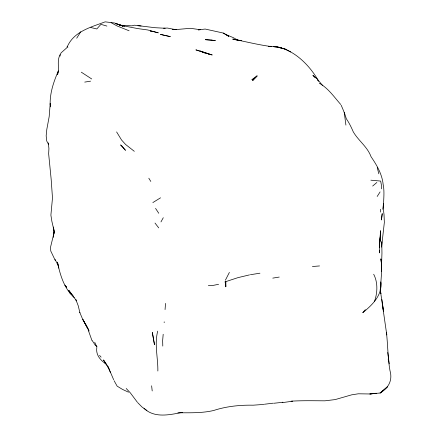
<?xml version="1.0" encoding="UTF-8"?>
<svg xmlns="http://www.w3.org/2000/svg" width="437" height="437" viewBox="0 0 437 437"><rect width="100%" height="100%" fill="white"/><g stroke="black" fill="none" stroke-linecap="round" stroke-linejoin="round"><path stroke-width="0.66" d="M249.532 274.878L238.012 277.626L225.88 281.603L225.853 286.71L225.426 281.412L225.454 286.825M380.611 212.114L380.671 209.268M157.855 371.018C158.052 357.783 154.288 344.258 157.702 331.153M365.376 309.636L362.737 312.728C372.144 305.124 382.55 295.166 380.84 281.854M380.66 288.797L380.813 282.93M50.452 106.836L50.233 103.247L49.184 116.581L46.803 129.439L46.169 135.77L46.721 140.954L48.698 144.751M164.175 322.648L164.203 321.845M60.071 56.056L60.126 54.729L61.175 52.773L66.866 47.737C73.247 31.535 90.557 27.345 105.159 21.85L114.39 22.959L122.655 25.925M380.703 287.202C380.818 277.779 382.697 268.242 380.818 258.884L381.556 264.609L381.343 271.284L381.954 253.078L381.774 241.743L381.583 247.063L384.347 222.411L384.03 214.545C382.375 204.565 385.232 194.41 383.134 184.392C382.124 174.166 376.749 165.028 371.046 156.708C367.441 146.788 358.411 140.709 353.265 131.837C351.321 127.276 349.114 122.808 346.301 118.711C344.995 114.062 343.121 109.627 341.166 105.224M165.055 309.582L165.541 303.398M163.192 334.256L162.646 340.499L162.788 346.082M379.518 244.267L379.862 240.896M380.004 239.542L380.365 236.166L379.343 247.429L379.644 242.917L379.502 252.903L379.349 250.346M381.452 219.975L382.206 213.584L381.479 219.718M92.081 340.357L95.457 345.509L97.019 346.394M53.953 231.96L53.281 237.182L54.008 232.921L50.484 247.402L50.779 251.046L55.335 260.594M382.741 209.279L383.582 203.374L383.506 203.893M57.711 74.361C59.634 67.954 56.575 60.661 60.126 54.729M381.315 188.866L381.725 186.768L380.66 181.076L370.866 180.191M374.433 301.59C377.541 292.916 378.032 282.526 373.69 274.234M57.231 74.421L58.241 71.482M58.394 70.898C53.707 81.539 49.731 93.179 50.184 104.924M225.377 280.237L229.392 272.393M160.963 221.914L163.285 217.724M76.71 38.194L80.779 31.732M377.158 196.486L380.097 191.909M252.936 80.375L257.109 75.907L252.919 79.938L252.936 80.375L252.002 79.539L257.087 75.88L252.919 79.938L252.002 79.539M372.663 186.047L376.852 182.486M152.846 202.577L160.554 197.808M224.809 282.002L225.88 281.603M218.582 284.285L212.475 285.541L208.334 285.683M273.983 403.247L282.892 402.28M272.786 278.118L279.227 277.063M84.729 82.101L90.585 81.162M250.428 274.709L259.949 273.196M198.485 29.831L205.172 29.05L223.383 33.075L228.748 36.293L223.383 33.075M264.407 404.236L273.294 403.171M292.708 401.188L284.17 402.379L282.198 402.253M198.387 29.918L200.255 29.716L190.461 28.301L175.477 29.612L167.453 28.05L163.542 28.192M312.411 266.515L319.534 265.942M263.806 404.422L253.132 405.192C239.831 404.946 226.306 406.334 213.638 410.496C201.927 413.265 189.795 412.719 177.854 412.801M180.405 412.512L182.333 412.381C169.649 414.8 154.545 418.422 144.046 408.393M120.465 25.182L131.887 25.849L134.405 25.193L154.949 27.695L165.197 28.268M172.282 29.426L176.346 29.519M268.367 46.366C289.818 45.071 308.921 63.704 318.644 81.184L317.683 80.217M268.302 46.382L271.301 46.557C258.311 44.891 245.687 41.591 232.872 39.122L236.619 39.996M291.075 401.166C302.344 400.5 313.624 400.756 324.931 400.816L335.179 399.587L351.616 394.851L358.335 393.792L369.953 393.972L380.141 392.994C388.586 387.963 392.819 380.283 389.962 370.538C387.783 357.93 387.87 345.164 386.461 332.513L386.789 334.939L380.343 290.31M137.895 25.739L141.091 25.963M276.381 46.999L273.786 46.699L281.57 47.595L278.325 47.223M152.327 31.338L158.287 32.835L147.788 29.978L137.666 28.569L120.65 25.313M232.872 39.122L241.574 40.701M208.919 54.259L212.224 54.958L195.896 49.867L209.602 54.264L200.272 51.031L205.079 53.161M90.83 27.531L96.785 28.957L100.931 24.352L106.89 26.073M285.11 49.02L277.216 47.07L285.11 49.02L290.72 51.998M120.443 25.346L122.824 26.012M122.775 25.93L119.137 24.838L122.715 25.963M388.127 359.181L388.651 359.356M124.463 26.493L115.444 23.461L121.426 25.532M129.095 30.776L117.116 25.969L111.085 22.664M225.219 34.266L233.271 37.631L238.241 40.384M128.478 392.186L122.48 389.389L117.143 386.144L114.079 380.698M91.71 78.96L81.315 72.187M319.327 83.227C328.302 88.29 334.136 96.992 340.784 104.53M146.925 410.512L141.927 406.934L137.688 402.619M134.306 151.317L125.605 144.467L121.535 139.982L116.608 131.925M58.334 265.565L57.427 262.118C60.18 274.977 64.037 288.557 74.268 297.564M67.112 46.551L67.899 47.294M322.719 85.652L316.983 78.775L312.881 75.383L315.285 77.802M126.206 388.493L130.352 392.89L137.273 402.133M99.56 355.368L101.089 357.16M89.044 330.962L87.039 327.204M88.919 330.864L88.214 329.973L91.863 340.281M73.536 296.461L68.675 290.25L76.557 300.88L75.923 299.766L78.256 305.834L79.9 312.761M155.004 223.05L158.718 227.868M66.593 287.218L64.971 285.121L66.61 287.311M155.55 208.383L158.762 213.272M148.809 178.209L150.814 181.448M113.658 379.731L108.966 368.806L103.52 359.946L106.939 365.108L104.924 362.961L105.634 363.617C100.018 360.033 95.627 354.456 96.828 347.448M88.645 329.957L82.429 318.726L79.742 312.329M87.367 327.761L88.017 328.87M86.794 326.652L87.526 327.925L82.844 319.529L86.794 326.652L86.04 324.97M69.046 291.058L70.439 293.959M108.966 368.806L107.595 365.84L110.414 372.466M94.725 342.247L96.795 346.912M55.062 259.381L58.487 266.138L58.82 268.132M377.229 167.562L378.824 173.8M380.195 289.906L380.906 293.648L380.168 289.72M344.247 112.413L345.913 125.097M381.922 299.492L383.468 311.423L382.309 302.541L382.654 305.217M387.756 352.468L389.225 363.835M48.267 142.823L48.917 148.514L48.649 153.802L51.173 179.356L52.484 197.939L50.894 215.141L51.888 221.384L54.554 232.948L53.369 227.027L53.92 232.675M151.623 385.795L152.207 390.946M380.49 230.818L379.977 241.317L380.49 230.818M387.28 386.931L380.141 392.994L387.28 386.931M376.262 393.251L369.953 393.972L376.262 393.251M211.262 40.089L205.352 39.674L215.386 40.532L211.262 40.089M269.733 46.551L268.411 46.42L269.733 46.551M151.655 31.24L150.328 31.06L151.672 31.246M170.222 36.604L160.554 34.441L170.222 36.604M121.819 145.925L120.579 144.909L125.479 150.301L121.819 145.925M154.501 344.738L152.349 332.546L154.501 344.738"/></g></svg>
